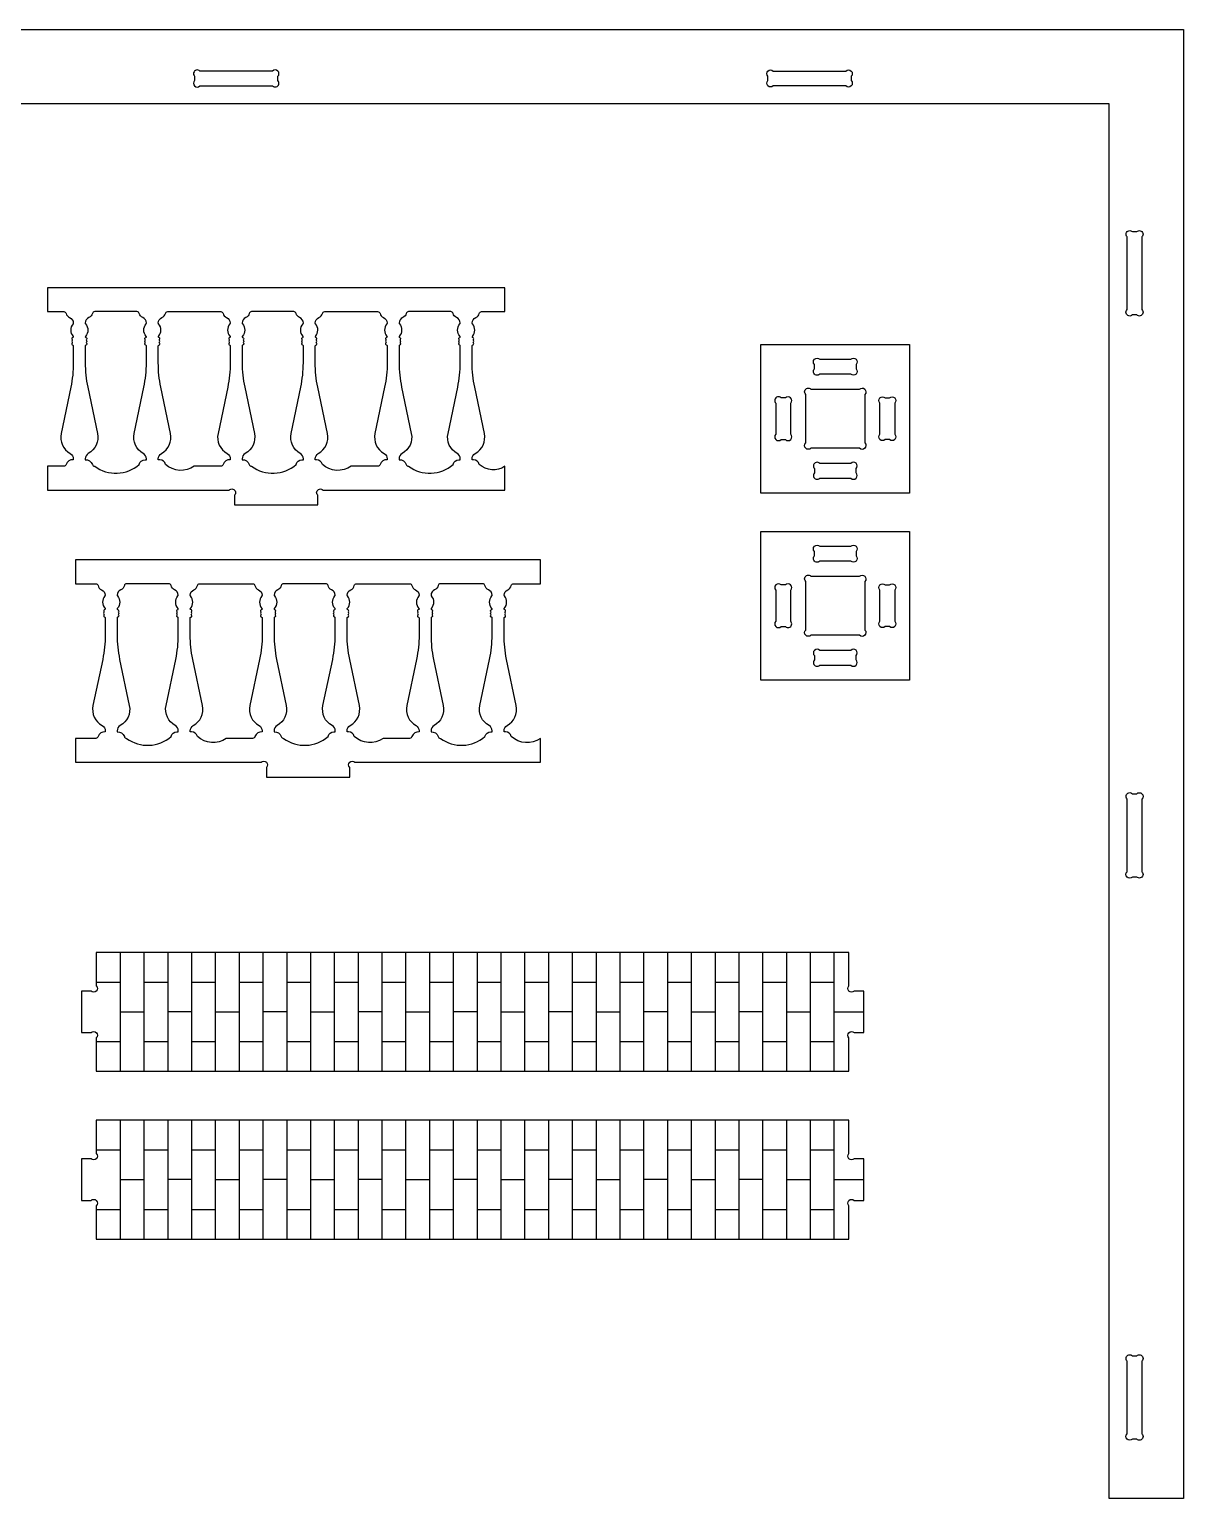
# Model space of a CAD drawing. Extents: x 9576 to 9806, y 1039 to 1165.
# Drawn here: x 9669.96 to 9689.37, y 1109.31 to 1134.01 of the extents above; entities that cross this region are included whole.
import ezdxf

# ---------------------------------------------------------------- set-up
doc = ezdxf.new("R2010")
doc.units = 0
doc.header["$MEASUREMENT"] = 0
doc.layers.add('LAYER_1', color=18, linetype='CONTINUOUS')

msp = doc.modelspace()

# ---------------------------------------------------------------- linework, layer by layer
at = {"layer": 'LAYER_1'}
for points in [[(9637.367, 1132.755), (9637.367, 1109.305), (9636.117, 1109.305), (9636.117, 1134.005), (9689.367, 1134.005), (9689.367, 1109.305), (9688.117, 1109.305), (9688.117, 1132.755)], [(9683.162, 1128.71), (9684.762, 1128.71), (9684.762, 1126.21), (9682.262, 1126.21), (9682.262, 1128.71)], [(9683.162, 1125.566), (9684.762, 1125.566), (9684.762, 1123.066), (9682.262, 1123.066), (9682.262, 1125.566)]]:
    msp.add_lwpolyline(points, close=True, dxfattribs=at)
for points in [[(9674.054, 1133.305), (9672.831, 1133.305, 1), (9672.742, 1133.217), (9672.742, 1133.144, 1), (9672.831, 1133.055), (9674.054, 1133.055, 1), (9674.142, 1133.144), (9674.142, 1133.217, 1)], [(9682.468, 1133.305), (9683.691, 1133.305, -1), (9683.78, 1133.217), (9683.78, 1133.144, -1), (9683.691, 1133.055), (9682.468, 1133.055, -1), (9682.38, 1133.144), (9682.38, 1133.217, -1)], [(9688.667, 1130.517), (9688.667, 1129.294, -1), (9688.579, 1129.205), (9688.506, 1129.205, -1), (9688.417, 1129.294), (9688.417, 1130.517, -1), (9688.506, 1130.605), (9688.579, 1130.605, -1)], [(9670.268, 1129.261), (9670.544, 1129.261, -0.352171), (9670.583, 1129.23, 0.244569), (9670.642, 1129.159, -0.294683), (9670.703, 1129.069, -0.187098), (9670.699, 1129.056, 0.375636), (9670.7, 1128.844, -0.584261), (9670.695, 1128.827, 0.594353), (9670.683, 1128.791, -0.39765), (9670.683, 1128.777, 0.39765), (9670.683, 1128.747, -0.39765), (9670.683, 1128.733, 0.600564), (9670.695, 1128.696, -0.366837), (9670.703, 1128.687), (9670.703, 1128.4, -0.051698), (9670.661, 1127.99), (9670.498, 1127.212, 0.328849), (9670.652, 1126.875, -0.272519), (9670.703, 1126.788), (9670.703, 1126.771, 0.352171), (9670.583, 1126.692, -0.352171), (9670.544, 1126.661), (9670.268, 1126.661), (9670.268, 1126.261), (9673.324, 1126.261, -1), (9673.412, 1126.173), (9673.412, 1126.011), (9674.812, 1126.011), (9674.812, 1126.173, -1), (9674.901, 1126.261), (9677.957, 1126.261), (9677.957, 1126.661, -0.352171), (9677.528, 1126.692, 0.352171), (9677.43, 1126.771), (9677.407, 1126.771), (9677.407, 1126.788, -0.272519), (9677.459, 1126.875, 0.328849), (9677.613, 1127.212), (9677.45, 1127.99, -0.051698), (9677.407, 1128.4), (9677.407, 1128.687, -0.366837), (9677.416, 1128.696, 0.600564), (9677.428, 1128.733, -0.39765), (9677.428, 1128.747, 0.39765), (9677.428, 1128.777, -0.39765), (9677.428, 1128.791, 0.594353), (9677.416, 1128.827, -0.584261), (9677.411, 1128.844, 0.375636), (9677.412, 1129.056, -0.187098), (9677.408, 1129.069, -0.294683), (9677.469, 1129.159, 0.244569), (9677.528, 1129.23, -0.352171), (9677.567, 1129.261), (9677.957, 1129.261), (9677.957, 1129.661), (9670.268, 1129.661)], [(9671.772, 1129.261), (9671.063, 1129.261, 0.352171), (9671.024, 1129.23, -0.244569), (9670.965, 1129.159, 0.294683), (9670.903, 1129.069, 0.187098), (9670.908, 1129.056, -0.375636), (9670.907, 1128.844, 0.584261), (9670.912, 1128.827, -0.594353), (9670.924, 1128.791, 0.39765), (9670.924, 1128.777, -0.39765), (9670.924, 1128.747, 0.39765), (9670.924, 1128.733, -0.600564), (9670.912, 1128.696, 0.366837), (9670.903, 1128.687), (9670.903, 1128.4, 0.051698), (9670.946, 1127.99), (9671.109, 1127.212, -0.328849), (9670.955, 1126.875, 0.272519), (9670.903, 1126.788), (9670.903, 1126.771, -0.352171), (9671.024, 1126.692, 0.352171), (9671.063, 1126.661, 0.352171), (9671.811, 1126.692, -0.352171), (9671.909, 1126.771), (9671.932, 1126.771), (9671.932, 1126.788, 0.272519), (9671.88, 1126.875, -0.328849), (9671.726, 1127.212), (9671.889, 1127.99, 0.051698), (9671.932, 1128.4), (9671.932, 1128.687, 0.366837), (9671.923, 1128.696, -0.600564), (9671.911, 1128.733, 0.39765), (9671.911, 1128.747, -0.39765), (9671.911, 1128.777, 0.39765), (9671.911, 1128.791, -0.594353), (9671.923, 1128.827, 0.584261), (9671.929, 1128.844, -0.375636), (9671.927, 1129.056, 0.187098), (9671.932, 1129.069, 0.294683), (9671.87, 1129.159, -0.244569), (9671.811, 1129.23, 0.352171)], [(9672.736, 1126.661, -0.352171), (9672.252, 1126.692, 0.352171), (9672.155, 1126.771), (9672.132, 1126.771), (9672.132, 1126.788, -0.272519), (9672.183, 1126.875, 0.328849), (9672.337, 1127.212), (9672.174, 1127.99, -0.051698), (9672.132, 1128.4), (9672.132, 1128.687, -0.366837), (9672.14, 1128.696, 0.600564), (9672.152, 1128.733, -0.39765), (9672.152, 1128.747, 0.39765), (9672.152, 1128.777, -0.39765), (9672.152, 1128.791, 0.594353), (9672.14, 1128.827, -0.584261), (9672.135, 1128.844, 0.375636), (9672.137, 1129.056, -0.187098), (9672.132, 1129.069, -0.294683), (9672.193, 1129.159, 0.244569), (9672.252, 1129.23, -0.352171), (9672.291, 1129.261), (9673.182, 1129.261, -0.352171), (9673.221, 1129.23, 0.244569), (9673.28, 1129.159, -0.294683), (9673.341, 1129.069, -0.187098), (9673.336, 1129.056, 0.375636), (9673.338, 1128.844, -0.584261), (9673.333, 1128.827, 0.594353), (9673.321, 1128.791, -0.39765), (9673.321, 1128.777, 0.39765), (9673.321, 1128.747, -0.39765), (9673.321, 1128.733, 0.600564), (9673.333, 1128.696, -0.366837), (9673.341, 1128.687), (9673.341, 1128.4, -0.051698), (9673.299, 1127.99), (9673.136, 1127.212, 0.328849), (9673.29, 1126.875, -0.272519), (9673.341, 1126.788), (9673.341, 1126.771, 0.352171), (9673.221, 1126.692, -0.352171), (9673.182, 1126.661)], [(9674.41, 1129.261), (9673.701, 1129.261, 0.352171), (9673.662, 1129.23, -0.244569), (9673.603, 1129.159, 0.294683), (9673.541, 1129.069, 0.187098), (9673.546, 1129.056, -0.375636), (9673.544, 1128.844, 0.584261), (9673.55, 1128.827, -0.594353), (9673.562, 1128.791, 0.39765), (9673.562, 1128.777, -0.39765), (9673.562, 1128.747, 0.39765), (9673.562, 1128.733, -0.600564), (9673.55, 1128.696, 0.366837), (9673.541, 1128.687), (9673.541, 1128.4, 0.051698), (9673.584, 1127.99), (9673.747, 1127.212, -0.328849), (9673.593, 1126.875, 0.272519), (9673.541, 1126.788), (9673.541, 1126.771, -0.352171), (9673.662, 1126.692, 0.352171), (9673.701, 1126.661, 0.352171), (9674.449, 1126.692, -0.352171), (9674.547, 1126.771), (9674.57, 1126.771), (9674.57, 1126.788, 0.272519), (9674.518, 1126.875, -0.328849), (9674.364, 1127.212), (9674.527, 1127.99, 0.051698), (9674.57, 1128.4), (9674.57, 1128.687, 0.366837), (9674.561, 1128.696, -0.600564), (9674.549, 1128.733, 0.39765), (9674.549, 1128.747, -0.39765), (9674.549, 1128.777, 0.39765), (9674.549, 1128.791, -0.594353), (9674.561, 1128.827, 0.584261), (9674.566, 1128.844, -0.375636), (9674.565, 1129.056, 0.187098), (9674.57, 1129.069, 0.294683), (9674.508, 1129.159, -0.244569), (9674.449, 1129.23, 0.352171)], [(9675.374, 1126.661, -0.352171), (9674.89, 1126.692, 0.352171), (9674.793, 1126.771), (9674.77, 1126.771), (9674.77, 1126.788, -0.272519), (9674.821, 1126.875, 0.328849), (9674.975, 1127.212), (9674.812, 1127.99, -0.051698), (9674.77, 1128.4), (9674.77, 1128.687, -0.366837), (9674.778, 1128.696, 0.600564), (9674.79, 1128.733, -0.39765), (9674.79, 1128.747, 0.39765), (9674.79, 1128.777, -0.39765), (9674.79, 1128.791, 0.594353), (9674.778, 1128.827, -0.584261), (9674.773, 1128.844, 0.375636), (9674.774, 1129.056, -0.187098), (9674.77, 1129.069, -0.294683), (9674.831, 1129.159, 0.244569), (9674.89, 1129.23, -0.352171), (9674.929, 1129.261), (9675.819, 1129.261, -0.352171), (9675.859, 1129.23, 0.244569), (9675.918, 1129.159, -0.294683), (9675.979, 1129.069, -0.187098), (9675.974, 1129.056, 0.375636), (9675.976, 1128.844, -0.584261), (9675.97, 1128.827, 0.594353), (9675.959, 1128.791, -0.39765), (9675.959, 1128.777, 0.39765), (9675.959, 1128.747, -0.39765), (9675.959, 1128.733, 0.600564), (9675.971, 1128.696, -0.366837), (9675.979, 1128.687), (9675.979, 1128.4, -0.051698), (9675.937, 1127.99), (9675.774, 1127.212, 0.328849), (9675.928, 1126.875, -0.272519), (9675.979, 1126.788), (9675.979, 1126.771, 0.352171), (9675.859, 1126.692, -0.352171), (9675.819, 1126.661)], [(9677.048, 1129.261), (9676.339, 1129.261, 0.352171), (9676.3, 1129.23, -0.244569), (9676.241, 1129.159, 0.294683), (9676.179, 1129.069, 0.187098), (9676.184, 1129.056, -0.375636), (9676.182, 1128.844, 0.584261), (9676.188, 1128.827, -0.594353), (9676.2, 1128.791, 0.39765), (9676.2, 1128.777, -0.39765), (9676.2, 1128.747, 0.39765), (9676.2, 1128.733, -0.600564), (9676.188, 1128.696, 0.366837), (9676.179, 1128.687), (9676.179, 1128.4, 0.051698), (9676.222, 1127.99), (9676.385, 1127.212, -0.328849), (9676.231, 1126.875, 0.272519), (9676.179, 1126.788), (9676.179, 1126.771, -0.352171), (9676.3, 1126.692, 0.352171), (9676.339, 1126.661, 0.352171), (9677.087, 1126.692, -0.352171), (9677.184, 1126.771), (9677.207, 1126.771), (9677.207, 1126.788, 0.272519), (9677.156, 1126.875, -0.328849), (9677.002, 1127.212), (9677.165, 1127.99, 0.051698), (9677.207, 1128.4), (9677.207, 1128.687, 0.366837), (9677.199, 1128.696, -0.600564), (9677.187, 1128.733, 0.39765), (9677.187, 1128.747, -0.39765), (9677.187, 1128.777, 0.39765), (9677.187, 1128.791, -0.594353), (9677.199, 1128.827, 0.584261), (9677.204, 1128.844, -0.375636), (9677.203, 1129.056, 0.187098), (9677.207, 1129.069, 0.294683), (9677.146, 1129.159, -0.244569), (9677.087, 1129.23, 0.352171)], [(9683.25, 1128.46), (9683.773, 1128.46, -1), (9683.862, 1128.372), (9683.862, 1128.299, -1), (9683.773, 1128.21), (9683.25, 1128.21, -1), (9683.162, 1128.299), (9683.162, 1128.372, -1)], [(9682.512, 1127.722), (9682.512, 1127.199, 1), (9682.6, 1127.11), (9682.673, 1127.11, 1), (9682.762, 1127.199), (9682.762, 1127.722, 1), (9682.673, 1127.81), (9682.6, 1127.81, 1)], [(9683.103, 1127.957), (9683.92, 1127.957, -1), (9684.009, 1127.869), (9684.009, 1127.052, -1), (9683.92, 1126.964), (9683.103, 1126.964, -1), (9683.015, 1127.052), (9683.015, 1127.869, -1)], [(9684.512, 1127.722), (9684.512, 1127.199, -1), (9684.423, 1127.11), (9684.35, 1127.11, -1), (9684.262, 1127.199), (9684.262, 1127.722, -1), (9684.35, 1127.81), (9684.423, 1127.81, -1)], [(9683.773, 1126.71), (9683.25, 1126.71, 1), (9683.162, 1126.622), (9683.162, 1126.549, 1), (9683.25, 1126.46), (9683.773, 1126.46, 1), (9683.862, 1126.549), (9683.862, 1126.622, 1)], [(9683.25, 1125.316), (9683.773, 1125.316, -1), (9683.862, 1125.228), (9683.862, 1125.155, -1), (9683.773, 1125.066), (9683.25, 1125.066, -1), (9683.162, 1125.155), (9683.162, 1125.228, -1)], [(9670.742, 1124.686), (9671.08, 1124.686, -0.352171), (9671.119, 1124.655, 0.244569), (9671.178, 1124.584, -0.294683), (9671.24, 1124.495, -0.187098), (9671.235, 1124.481, 0.375636), (9671.237, 1124.269, -0.584261), (9671.231, 1124.252, 0.594353), (9671.219, 1124.216, -0.39765), (9671.219, 1124.202, 0.39765), (9671.219, 1124.172, -0.39765), (9671.219, 1124.158, 0.600564), (9671.231, 1124.122, -0.366837), (9671.24, 1124.112), (9671.24, 1123.825, -0.051698), (9671.197, 1123.415), (9671.034, 1122.637, 0.328849), (9671.188, 1122.3, -0.272519), (9671.24, 1122.213), (9671.24, 1122.196, 0.352171), (9671.119, 1122.118, -0.352171), (9671.08, 1122.086), (9670.742, 1122.086), (9670.742, 1121.686), (9673.86, 1121.686, -1), (9673.949, 1121.598), (9673.949, 1121.436), (9675.349, 1121.436), (9675.349, 1121.598, -1), (9675.437, 1121.686), (9678.556, 1121.686), (9678.556, 1122.086, -0.352171), (9678.065, 1122.118, 0.352171), (9677.967, 1122.196), (9677.944, 1122.196), (9677.944, 1122.213, -0.272519), (9677.995, 1122.3, 0.328849), (9678.149, 1122.637), (9677.986, 1123.415, -0.051698), (9677.944, 1123.825), (9677.944, 1124.112, -0.366837), (9677.952, 1124.122, 0.600564), (9677.965, 1124.158, -0.39765), (9677.965, 1124.172, 0.39765), (9677.965, 1124.202, -0.39765), (9677.965, 1124.216, 0.594353), (9677.953, 1124.252, -0.584261), (9677.947, 1124.269, 0.375636), (9677.949, 1124.481, -0.187098), (9677.944, 1124.495, -0.294683), (9678.005, 1124.584, 0.244569), (9678.065, 1124.655, -0.352171), (9678.104, 1124.686), (9678.556, 1124.686), (9678.556, 1125.086), (9670.742, 1125.086)], [(9672.308, 1124.686), (9671.6, 1124.686, 0.352171), (9671.561, 1124.655, -0.244569), (9671.501, 1124.584, 0.294683), (9671.44, 1124.495, 0.187098), (9671.445, 1124.481, -0.375636), (9671.443, 1124.269, 0.584261), (9671.449, 1124.252, -0.594353), (9671.461, 1124.216, 0.39765), (9671.461, 1124.202, -0.39765), (9671.461, 1124.172, 0.39765), (9671.461, 1124.158, -0.600564), (9671.448, 1124.122, 0.366837), (9671.44, 1124.112), (9671.44, 1123.825, 0.051698), (9671.482, 1123.415), (9671.645, 1122.637, -0.328849), (9671.491, 1122.3, 0.272519), (9671.44, 1122.213), (9671.44, 1122.196, -0.352171), (9671.561, 1122.118, 0.352171), (9671.6, 1122.086, 0.352171), (9672.347, 1122.118, -0.352171), (9672.445, 1122.196), (9672.468, 1122.196), (9672.468, 1122.213, 0.272519), (9672.417, 1122.3, -0.328849), (9672.262, 1122.637), (9672.426, 1123.415, 0.051698), (9672.468, 1123.825), (9672.468, 1124.112, 0.366837), (9672.46, 1124.122, -0.600564), (9672.447, 1124.158, 0.39765), (9672.447, 1124.172, -0.39765), (9672.447, 1124.202, 0.39765), (9672.447, 1124.216, -0.594353), (9672.459, 1124.252, 0.584261), (9672.465, 1124.269, -0.375636), (9672.463, 1124.481, 0.187098), (9672.468, 1124.495, 0.294683), (9672.407, 1124.584, -0.244569), (9672.347, 1124.655, 0.352171)], [(9673.273, 1122.086, -0.352171), (9672.789, 1122.118, 0.352171), (9672.691, 1122.196), (9672.668, 1122.196), (9672.668, 1122.213, -0.272519), (9672.72, 1122.3, 0.328849), (9672.874, 1122.637), (9672.711, 1123.415, -0.051698), (9672.668, 1123.825), (9672.668, 1124.112, -0.366837), (9672.676, 1124.122, 0.600564), (9672.689, 1124.158, -0.39765), (9672.689, 1124.172, 0.39765), (9672.689, 1124.202, -0.39765), (9672.689, 1124.216, 0.594353), (9672.677, 1124.252, -0.584261), (9672.671, 1124.269, 0.375636), (9672.673, 1124.481, -0.187098), (9672.668, 1124.495, -0.294683), (9672.73, 1124.584, 0.244569), (9672.789, 1124.655, -0.352171), (9672.828, 1124.686), (9673.718, 1124.686, -0.352171), (9673.757, 1124.655, 0.244569), (9673.816, 1124.584, -0.294683), (9673.878, 1124.495, -0.187098), (9673.873, 1124.481, 0.375636), (9673.875, 1124.269, -0.584261), (9673.869, 1124.252, 0.594353), (9673.857, 1124.216, -0.39765), (9673.857, 1124.202, 0.39765), (9673.857, 1124.172, -0.39765), (9673.857, 1124.158, 0.600564), (9673.869, 1124.122, -0.366837), (9673.878, 1124.112), (9673.878, 1123.825, -0.051698), (9673.835, 1123.415), (9673.672, 1122.637, 0.328849), (9673.826, 1122.3, -0.272519), (9673.878, 1122.213), (9673.878, 1122.196, 0.352171), (9673.757, 1122.118, -0.352171), (9673.718, 1122.086)], [(9674.946, 1124.686), (9674.238, 1124.686, 0.352171), (9674.198, 1124.655, -0.244569), (9674.139, 1124.584, 0.294683), (9674.078, 1124.495, 0.187098), (9674.083, 1124.481, -0.375636), (9674.081, 1124.269, 0.584261), (9674.087, 1124.252, -0.594353), (9674.098, 1124.216, 0.39765), (9674.098, 1124.202, -0.39765), (9674.098, 1124.172, 0.39765), (9674.098, 1124.158, -0.600564), (9674.086, 1124.122, 0.366837), (9674.078, 1124.112), (9674.078, 1123.825, 0.051698), (9674.12, 1123.415), (9674.283, 1122.637, -0.328849), (9674.129, 1122.3, 0.272519), (9674.078, 1122.213), (9674.078, 1122.196, -0.352171), (9674.198, 1122.118, 0.352171), (9674.238, 1122.086, 0.352171), (9674.985, 1122.118, -0.352171), (9675.083, 1122.196), (9675.106, 1122.196), (9675.106, 1122.213, 0.272519), (9675.054, 1122.3, -0.328849), (9674.9, 1122.637), (9675.063, 1123.415, 0.051698), (9675.106, 1123.825), (9675.106, 1124.112, 0.366837), (9675.098, 1124.122, -0.600564), (9675.085, 1124.158, 0.39765), (9675.085, 1124.172, -0.39765), (9675.085, 1124.202, 0.39765), (9675.085, 1124.216, -0.594353), (9675.097, 1124.252, 0.584261), (9675.103, 1124.269, -0.375636), (9675.101, 1124.481, 0.187098), (9675.106, 1124.495, 0.294683), (9675.044, 1124.584, -0.244569), (9674.985, 1124.655, 0.352171)], [(9675.911, 1122.086, -0.352171), (9675.427, 1122.118, 0.352171), (9675.329, 1122.196), (9675.306, 1122.196), (9675.306, 1122.213, -0.272519), (9675.357, 1122.3, 0.328849), (9675.512, 1122.637), (9675.349, 1123.415, -0.051698), (9675.306, 1123.825), (9675.306, 1124.112, -0.366837), (9675.314, 1124.122, 0.600564), (9675.327, 1124.158, -0.39765), (9675.327, 1124.172, 0.39765), (9675.327, 1124.202, -0.39765), (9675.327, 1124.216, 0.594353), (9675.315, 1124.252, -0.584261), (9675.309, 1124.269, 0.375636), (9675.311, 1124.481, -0.187098), (9675.306, 1124.495, -0.294683), (9675.367, 1124.584, 0.244569), (9675.427, 1124.655, -0.352171), (9675.466, 1124.686), (9676.356, 1124.686, -0.352171), (9676.395, 1124.655, 0.244569), (9676.454, 1124.584, -0.294683), (9676.516, 1124.495, -0.187098), (9676.511, 1124.481, 0.375636), (9676.513, 1124.269, -0.584261), (9676.507, 1124.252, 0.594353), (9676.495, 1124.216, -0.39765), (9676.495, 1124.202, 0.39765), (9676.495, 1124.172, -0.39765), (9676.495, 1124.158, 0.600564), (9676.507, 1124.122, -0.366837), (9676.516, 1124.112), (9676.516, 1123.825, -0.051698), (9676.473, 1123.415), (9676.31, 1122.637, 0.328849), (9676.464, 1122.3, -0.272519), (9676.516, 1122.213), (9676.516, 1122.196, 0.352171), (9676.395, 1122.118, -0.352171), (9676.356, 1122.086)], [(9677.584, 1124.686), (9676.875, 1124.686, 0.352171), (9676.836, 1124.655, -0.244569), (9676.777, 1124.584, 0.294683), (9676.716, 1124.495, 0.187098), (9676.721, 1124.481, -0.375636), (9676.719, 1124.269, 0.584261), (9676.724, 1124.252, -0.594353), (9676.736, 1124.216, 0.39765), (9676.736, 1124.202, -0.39765), (9676.736, 1124.172, 0.39765), (9676.736, 1124.158, -0.600564), (9676.724, 1124.122, 0.366837), (9676.716, 1124.112), (9676.716, 1123.825, 0.051698), (9676.758, 1123.415), (9676.921, 1122.637, -0.328849), (9676.767, 1122.3, 0.272519), (9676.716, 1122.213), (9676.716, 1122.196, -0.352171), (9676.836, 1122.118, 0.352171), (9676.875, 1122.086, 0.352171), (9677.623, 1122.118, -0.352171), (9677.721, 1122.196), (9677.744, 1122.196), (9677.744, 1122.213, 0.272519), (9677.692, 1122.3, -0.328849), (9677.538, 1122.637), (9677.701, 1123.415, 0.051698), (9677.744, 1123.825), (9677.744, 1124.112, 0.366837), (9677.736, 1124.122, -0.600564), (9677.723, 1124.158, 0.39765), (9677.723, 1124.172, -0.39765), (9677.723, 1124.202, 0.39765), (9677.723, 1124.216, -0.594353), (9677.735, 1124.252, 0.584261), (9677.741, 1124.269, -0.375636), (9677.739, 1124.481, 0.187098), (9677.744, 1124.495, 0.294683), (9677.682, 1124.584, -0.244569), (9677.623, 1124.655, 0.352171)], [(9682.512, 1124.578), (9682.512, 1124.055, 1), (9682.6, 1123.966), (9682.673, 1123.966, 1), (9682.762, 1124.055), (9682.762, 1124.578, 1), (9682.673, 1124.666), (9682.6, 1124.666, 1)], [(9684.009, 1124.725), (9684.009, 1123.908, -1), (9683.92, 1123.82), (9683.103, 1123.82, -1), (9683.015, 1123.908), (9683.015, 1124.725, -1), (9683.103, 1124.813), (9683.92, 1124.813, -1)], [(9684.512, 1124.578), (9684.512, 1124.055, -1), (9684.423, 1123.966), (9684.35, 1123.966, -1), (9684.262, 1124.055), (9684.262, 1124.578, -1), (9684.35, 1124.666), (9684.423, 1124.666, -1)], [(9683.773, 1123.566), (9683.25, 1123.566, 1), (9683.162, 1123.478), (9683.162, 1123.405, 1), (9683.25, 1123.316), (9683.773, 1123.316, 1), (9683.862, 1123.405), (9683.862, 1123.478, 1)], [(9688.667, 1121.067), (9688.667, 1119.844, -1), (9688.579, 1119.755), (9688.506, 1119.755, -1), (9688.417, 1119.844), (9688.417, 1121.067, -1), (9688.506, 1121.155), (9688.579, 1121.155, -1)], [(9683.99, 1117.839), (9683.828, 1117.839, -1), (9683.74, 1117.927), (9683.74, 1118.489), (9671.09, 1118.489), (9671.09, 1117.927, -1), (9671.002, 1117.839), (9670.84, 1117.839), (9670.84, 1117.139), (9671.002, 1117.139, -1), (9671.09, 1117.05), (9671.09, 1116.489), (9683.74, 1116.489), (9683.74, 1117.05, -1), (9683.828, 1117.139), (9683.99, 1117.139)], [(9683.99, 1115.018), (9683.828, 1115.018, -1), (9683.74, 1115.106), (9683.74, 1115.668), (9671.09, 1115.668), (9671.09, 1115.106, -1), (9671.002, 1115.018), (9670.84, 1115.018), (9670.84, 1114.318), (9671.002, 1114.318, -1), (9671.09, 1114.23), (9671.09, 1113.668), (9683.74, 1113.668), (9683.74, 1114.23, -1), (9683.828, 1114.318), (9683.99, 1114.318)], [(9688.667, 1111.617), (9688.667, 1110.394, -1), (9688.579, 1110.305), (9688.506, 1110.305, -1), (9688.417, 1110.394), (9688.417, 1111.617, -1), (9688.506, 1111.705), (9688.579, 1111.705, -1)]]:
    msp.add_lwpolyline(points, format="xyb", close=True, dxfattribs=at)
for points in [[(9671.49, 1118.489), (9671.49, 1116.489)], [(9671.89, 1118.489), (9671.89, 1116.489)], [(9672.29, 1118.489), (9672.29, 1116.489)], [(9672.69, 1118.489), (9672.69, 1116.489)], [(9673.09, 1118.489), (9673.09, 1116.489)], [(9673.49, 1118.489), (9673.49, 1116.489)], [(9673.89, 1118.489), (9673.89, 1116.489)], [(9674.29, 1118.489), (9674.29, 1116.489)], [(9674.69, 1118.489), (9674.69, 1116.489)], [(9675.09, 1118.489), (9675.09, 1116.489)], [(9675.49, 1118.489), (9675.49, 1116.489)], [(9675.89, 1118.489), (9675.89, 1116.489)], [(9676.29, 1118.489), (9676.29, 1116.489)], [(9676.69, 1118.489), (9676.69, 1116.489)], [(9677.09, 1118.489), (9677.09, 1116.489)], [(9677.49, 1118.489), (9677.49, 1116.489)], [(9677.89, 1118.489), (9677.89, 1116.489)], [(9678.29, 1118.489), (9678.29, 1116.489)], [(9678.69, 1118.489), (9678.69, 1116.489)], [(9679.09, 1118.489), (9679.09, 1116.489)], [(9679.49, 1118.489), (9679.49, 1116.489)], [(9679.89, 1118.489), (9679.89, 1116.489)], [(9680.29, 1118.489), (9680.29, 1116.489)], [(9680.69, 1118.489), (9680.69, 1116.489)], [(9681.09, 1118.489), (9681.09, 1116.489)], [(9681.49, 1118.489), (9681.49, 1116.489)], [(9681.89, 1118.489), (9681.89, 1116.489)], [(9682.29, 1118.489), (9682.29, 1116.489)], [(9682.69, 1118.489), (9682.69, 1116.489)], [(9683.09, 1118.489), (9683.09, 1116.489)], [(9683.49, 1118.489), (9683.49, 1116.489)], [(9671.09, 1117.989), (9671.49, 1117.989)], [(9671.89, 1117.989), (9672.29, 1117.989)], [(9672.69, 1117.989), (9673.09, 1117.989)], [(9673.49, 1117.989), (9673.89, 1117.989)], [(9674.29, 1117.989), (9674.69, 1117.989)], [(9675.09, 1117.989), (9675.49, 1117.989)], [(9675.89, 1117.989), (9676.29, 1117.989)], [(9676.69, 1117.989), (9677.09, 1117.989)], [(9677.49, 1117.989), (9677.89, 1117.989)], [(9678.29, 1117.989), (9678.69, 1117.989)], [(9679.09, 1117.989), (9679.49, 1117.989)], [(9679.89, 1117.989), (9680.29, 1117.989)], [(9680.69, 1117.989), (9681.09, 1117.989)], [(9681.49, 1117.989), (9681.89, 1117.989)], [(9682.29, 1117.989), (9682.69, 1117.989)], [(9683.09, 1117.989), (9683.49, 1117.989)], [(9671.49, 1117.489), (9671.89, 1117.489)], [(9672.69, 1117.489), (9672.29, 1117.489)], [(9673.09, 1117.489), (9673.49, 1117.489)], [(9674.29, 1117.489), (9673.89, 1117.489)], [(9674.69, 1117.489), (9675.09, 1117.489)], [(9675.89, 1117.489), (9675.49, 1117.489)], [(9676.29, 1117.489), (9676.69, 1117.489)], [(9677.49, 1117.489), (9677.09, 1117.489)], [(9677.89, 1117.489), (9678.29, 1117.489)], [(9679.09, 1117.489), (9678.69, 1117.489)], [(9679.49, 1117.489), (9679.89, 1117.489)], [(9680.69, 1117.489), (9680.29, 1117.489)], [(9681.09, 1117.489), (9681.49, 1117.489)], [(9682.29, 1117.489), (9681.89, 1117.489)], [(9682.69, 1117.489), (9683.09, 1117.489)], [(9683.49, 1117.489), (9683.99, 1117.489)], [(9671.09, 1116.989), (9671.49, 1116.989)], [(9671.89, 1116.989), (9672.29, 1116.989)], [(9672.69, 1116.989), (9673.09, 1116.989)], [(9673.49, 1116.989), (9673.89, 1116.989)], [(9674.29, 1116.989), (9674.69, 1116.989)], [(9675.09, 1116.989), (9675.49, 1116.989)], [(9675.89, 1116.989), (9676.29, 1116.989)], [(9676.69, 1116.989), (9677.09, 1116.989)], [(9677.49, 1116.989), (9677.89, 1116.989)], [(9678.29, 1116.989), (9678.69, 1116.989)], [(9679.09, 1116.989), (9679.49, 1116.989)], [(9679.89, 1116.989), (9680.29, 1116.989)], [(9680.69, 1116.989), (9681.09, 1116.989)], [(9681.49, 1116.989), (9681.89, 1116.989)], [(9682.29, 1116.989), (9682.69, 1116.989)], [(9683.09, 1116.989), (9683.49, 1116.989)], [(9671.49, 1115.668), (9671.49, 1113.668)], [(9671.89, 1115.668), (9671.89, 1113.668)], [(9672.29, 1115.668), (9672.29, 1113.668)], [(9672.69, 1115.668), (9672.69, 1113.668)], [(9673.09, 1115.668), (9673.09, 1113.668)], [(9673.49, 1115.668), (9673.49, 1113.668)], [(9673.89, 1115.668), (9673.89, 1113.668)], [(9674.29, 1115.668), (9674.29, 1113.668)], [(9674.69, 1115.668), (9674.69, 1113.668)], [(9675.09, 1115.668), (9675.09, 1113.668)], [(9675.49, 1115.668), (9675.49, 1113.668)], [(9675.89, 1115.668), (9675.89, 1113.668)], [(9676.29, 1115.668), (9676.29, 1113.668)], [(9676.69, 1115.668), (9676.69, 1113.668)], [(9677.09, 1115.668), (9677.09, 1113.668)], [(9677.49, 1115.668), (9677.49, 1113.668)], [(9677.89, 1115.668), (9677.89, 1113.668)], [(9678.29, 1115.668), (9678.29, 1113.668)], [(9678.69, 1115.668), (9678.69, 1113.668)], [(9679.09, 1115.668), (9679.09, 1113.668)], [(9679.49, 1115.668), (9679.49, 1113.668)], [(9679.89, 1115.668), (9679.89, 1113.668)], [(9680.29, 1115.668), (9680.29, 1113.668)], [(9680.69, 1115.668), (9680.69, 1113.668)], [(9681.09, 1115.668), (9681.09, 1113.668)], [(9681.49, 1115.668), (9681.49, 1113.668)], [(9681.89, 1115.668), (9681.89, 1113.668)], [(9682.29, 1115.668), (9682.29, 1113.668)], [(9682.69, 1115.668), (9682.69, 1113.668)], [(9683.09, 1115.668), (9683.09, 1113.668)], [(9683.49, 1115.668), (9683.49, 1113.668)], [(9671.09, 1115.168), (9671.49, 1115.168)], [(9671.89, 1115.168), (9672.29, 1115.168)], [(9672.69, 1115.168), (9673.09, 1115.168)], [(9673.49, 1115.168), (9673.89, 1115.168)], [(9674.29, 1115.168), (9674.69, 1115.168)], [(9675.09, 1115.168), (9675.49, 1115.168)], [(9675.89, 1115.168), (9676.29, 1115.168)], [(9676.69, 1115.168), (9677.09, 1115.168)], [(9677.49, 1115.168), (9677.89, 1115.168)], [(9678.29, 1115.168), (9678.69, 1115.168)], [(9679.09, 1115.168), (9679.49, 1115.168)], [(9679.89, 1115.168), (9680.29, 1115.168)], [(9680.69, 1115.168), (9681.09, 1115.168)], [(9681.49, 1115.168), (9681.89, 1115.168)], [(9682.29, 1115.168), (9682.69, 1115.168)], [(9683.09, 1115.168), (9683.49, 1115.168)], [(9671.49, 1114.668), (9671.89, 1114.668)], [(9672.69, 1114.668), (9672.29, 1114.668)], [(9673.09, 1114.668), (9673.49, 1114.668)], [(9674.29, 1114.668), (9673.89, 1114.668)], [(9674.69, 1114.668), (9675.09, 1114.668)], [(9675.89, 1114.668), (9675.49, 1114.668)], [(9676.29, 1114.668), (9676.69, 1114.668)], [(9677.49, 1114.668), (9677.09, 1114.668)], [(9677.89, 1114.668), (9678.29, 1114.668)], [(9679.09, 1114.668), (9678.69, 1114.668)], [(9679.49, 1114.668), (9679.89, 1114.668)], [(9680.69, 1114.668), (9680.29, 1114.668)], [(9681.09, 1114.668), (9681.49, 1114.668)], [(9682.29, 1114.668), (9681.89, 1114.668)], [(9682.69, 1114.668), (9683.09, 1114.668)], [(9683.49, 1114.668), (9683.99, 1114.668)], [(9671.09, 1114.168), (9671.49, 1114.168)], [(9671.89, 1114.168), (9672.29, 1114.168)], [(9672.69, 1114.168), (9673.09, 1114.168)], [(9673.49, 1114.168), (9673.89, 1114.168)], [(9674.29, 1114.168), (9674.69, 1114.168)], [(9675.09, 1114.168), (9675.49, 1114.168)], [(9675.89, 1114.168), (9676.29, 1114.168)], [(9676.69, 1114.168), (9677.09, 1114.168)], [(9677.49, 1114.168), (9677.89, 1114.168)], [(9678.29, 1114.168), (9678.69, 1114.168)], [(9679.09, 1114.168), (9679.49, 1114.168)], [(9679.89, 1114.168), (9680.29, 1114.168)], [(9680.69, 1114.168), (9681.09, 1114.168)], [(9681.49, 1114.168), (9681.89, 1114.168)], [(9682.29, 1114.168), (9682.69, 1114.168)], [(9683.09, 1114.168), (9683.49, 1114.168)]]:
    msp.add_lwpolyline(points, dxfattribs=at)

doc.saveas('drawing.dxf')
